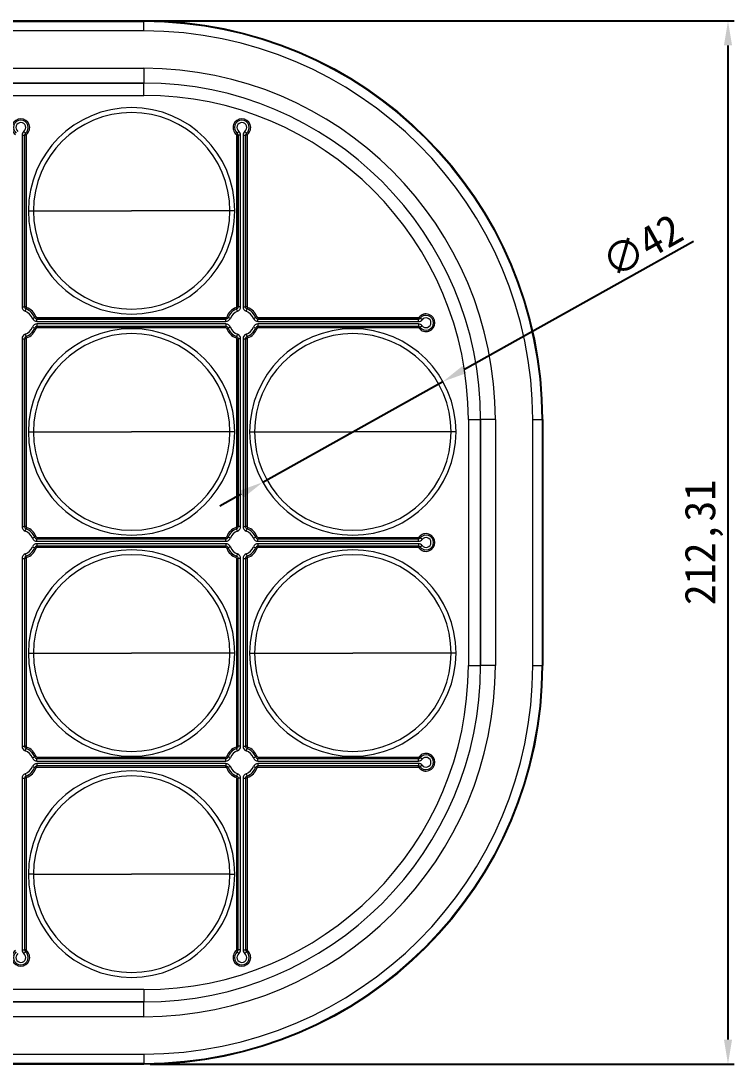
# Model space of a CAD drawing. Header units: millimetres. Extents: x 409 to 2276, y 1039 to 1674.
# Drawn here: x 735.6 to 880.7, y 1320.6 to 1532.9 of the extents above; entities that cross this region are included whole.
import ezdxf

# ---------------------------------------------------------------- set-up
doc = ezdxf.new("R2010")
doc.units = ezdxf.units.MM
doc.layers.add('dim', color=82, linetype='Continuous', lineweight=9)
doc.layers.add('粗实线层', color=7, linetype='Continuous', lineweight=35)
doc.dimstyles.new('ISO-25', dxfattribs={"dimscale": 2.5, "dimtxt": 2.5, "dimasz": 2.5, "dimexe": 1.25, "dimexo": 0.625, "dimtad": 1, "dimtxsty": 'Standard', "dimcen": 2.5, "dimadec": 0, "dimazin": 0, "dimtfac": 1, "dimtmove": 0, "dimatfit": 3, "dimfxl": 0, "dimarcsym": 0})

# ---------------------------------------------------------------- blocks, each defined once
blk = doc.blocks.new('*D8')
at = {"layer": 'Defpoints', "color": 0, "lineweight": 18, "transparency": 16777216}
for p in [(690.59, 1532.92), (760.59, 1320.61), (879.42, 1320.61)]:
    blk.add_point(p, dxfattribs=at)
at = {"layer": 'dim', "color": 0, "lineweight": -2, "transparency": 16777216}
for p, q in [((691.84, 1532.92), (880.67, 1532.92)), ((879.42, 1527.92), (879.42, 1325.61)), ((761.84, 1320.61), (880.67, 1320.61))]:
    blk.add_line(p, q, dxfattribs=at)
at = {"layer": 'dim', "color": 0, "lineweight": 18, "transparency": 16777216}
for points in [[(878.59, 1527.92), (880.25, 1527.92), (879.42, 1532.92)], [(878.59, 1325.61), (880.25, 1325.61), (879.42, 1320.61)]]:
    blk.add_solid(points, dxfattribs=at)
at = {"layer": 'dim', "color": 0, "lineweight": 18, "transparency": 16777216, "insert": (874.52, 1426.77), "char_height": 6.25, "attachment_point": 5, "rotation": 90}
blk.add_mtext('212,31', dxfattribs=at)
blk = doc.blocks.new('*D11')
at = {"layer": 'Defpoints', "color": 0, "lineweight": 18, "transparency": 16777216}
for p in [(821.42, 1459.51), (784.76, 1439.02)]:
    blk.add_point(p, dxfattribs=at)
at = {"layer": 'dim', "color": 0, "lineweight": -2, "transparency": 16777216}
for p, q in [((872.42, 1488.02), (825.79, 1461.95)), ((784.76, 1439.02), (821.42, 1459.51)), ((780.4, 1436.58), (776.03, 1434.14))]:
    blk.add_line(p, q, dxfattribs=at)
at = {"layer": 'dim', "color": 0, "lineweight": 18, "transparency": 16777216}
for points in [[(825.38, 1462.68), (826.19, 1461.23), (821.42, 1459.51)], [(779.99, 1437.31), (780.8, 1435.85), (784.76, 1439.02)]]:
    blk.add_solid(points, dxfattribs=at)
at = {"layer": 'dim', "color": 0, "lineweight": 18, "transparency": 16777216, "insert": (861.92, 1487.17), "char_height": 6.25, "attachment_point": 5, "rotation": 29.2066}
blk.add_mtext('∅42', dxfattribs=at)

msp = doc.modelspace()

# ---------------------------------------------------------------- linework, layer by layer
at = {"layer": '粗实线层', "lineweight": 20}
for p, q in [((760.592, 1532.924), (620.592, 1532.924)), ((620.592, 1532.923), (760.592, 1532.923)), ((760.592, 1532.923), (760.592, 1532.924)), ((760.592, 1532.923), (760.592, 1532.866)), ((760.592, 1532.866), (620.592, 1532.866)), ((620.592, 1532.767), (760.592, 1532.767)), ((760.592, 1530.869), (620.592, 1530.869)), ((760.592, 1530.869), (760.592, 1532.866)), ((620.592, 1523.267), (760.592, 1523.267)), ((760.592, 1523.267), (760.592, 1520.267)), ((620.592, 1520.267), (760.592, 1520.267)), ((760.592, 1520.267), (620.592, 1520.267)), ((760.592, 1517.767), (760.592, 1520.267)), ((620.592, 1517.767), (760.592, 1517.767)), ((735.804, 1509.65), (736.304, 1509.65)), ((735.804, 1509.65), (735.804, 1474.76)), ((736.179, 1510.43), (736.492, 1510.04)), ((736.604, 1509.65), (736.304, 1509.65)), ((736.304, 1509.65), (736.304, 1474.76)), ((736.304, 1474.76), (736.304, 1509.65)), ((736.304, 1474.76), (736.304, 1509.65)), ((736.679, 1509.806), (736.492, 1510.04)), ((736.604, 1509.65), (736.604, 1474.76)), ((779.391, 1509.806), (779.578, 1510.04)), ((779.466, 1474.76), (779.466, 1509.65)), ((779.466, 1509.65), (779.766, 1509.65)), ((779.891, 1510.43), (779.578, 1510.04)), ((779.766, 1509.65), (779.766, 1474.76)), ((779.766, 1509.65), (779.766, 1474.76)), ((779.766, 1474.76), (779.766, 1509.65)), ((780.266, 1509.65), (779.766, 1509.65)), ((780.266, 1474.76), (780.266, 1509.65)), ((780.766, 1509.65), (781.266, 1509.65)), ((780.766, 1509.65), (780.766, 1474.76)), ((781.141, 1510.43), (781.453, 1510.04)), ((781.266, 1474.76), (781.266, 1509.65)), ((781.266, 1474.76), (781.266, 1509.65)), ((781.266, 1509.65), (781.266, 1474.76)), ((781.566, 1509.65), (781.266, 1509.65)), ((781.641, 1509.806), (781.453, 1510.04)), ((781.566, 1509.65), (781.566, 1474.76)), ((817.978, 1509.153), (817.938, 1509.113)), ((737.092, 1494.267), (738.092, 1494.267)), ((738.092, 1494.267), (758.092, 1494.267)), ((778.092, 1494.267), (758.092, 1494.267)), ((779.092, 1494.267), (778.092, 1494.267)), ((735.804, 1474.76), (736.304, 1474.76)), ((736.604, 1474.76), (736.304, 1474.76)), ((736.447, 1473.825), (736.626, 1474.293)), ((736.733, 1474.573), (736.626, 1474.293)), ((779.337, 1474.573), (779.445, 1474.293)), ((779.623, 1473.825), (779.445, 1474.293)), ((779.466, 1474.76), (779.766, 1474.76)), ((780.266, 1474.76), (779.766, 1474.76)), ((780.766, 1474.76), (781.266, 1474.76)), ((781.566, 1474.76), (781.266, 1474.76)), ((781.409, 1473.825), (781.587, 1474.293)), ((781.695, 1474.573), (781.587, 1474.293)), ((737.889, 1472.383), (738.356, 1472.562)), ((738.636, 1472.669), (738.356, 1472.562)), ((738.823, 1472.54), (738.823, 1472.24)), ((738.823, 1472.54), (777.247, 1472.54)), ((777.247, 1472.24), (738.823, 1472.24)), ((738.823, 1472.24), (777.247, 1472.24)), ((738.823, 1471.74), (738.823, 1472.24)), ((777.247, 1472.24), (738.823, 1472.24)), ((738.823, 1471.74), (777.247, 1471.74)), ((777.247, 1472.54), (777.247, 1472.24)), ((777.247, 1471.74), (777.247, 1472.24)), ((777.434, 1472.669), (777.714, 1472.562)), ((778.181, 1472.383), (777.714, 1472.562)), ((782.851, 1472.383), (783.318, 1472.562)), ((783.598, 1472.669), (783.318, 1472.562)), ((783.785, 1472.54), (783.785, 1472.24)), ((783.785, 1472.54), (816.419, 1472.54)), ((816.419, 1472.24), (783.785, 1472.24)), ((783.785, 1472.24), (816.419, 1472.24)), ((816.419, 1472.24), (783.785, 1472.24)), ((783.785, 1471.74), (783.785, 1472.24)), ((783.785, 1471.74), (816.419, 1471.74)), ((816.419, 1472.54), (816.419, 1472.24)), ((816.419, 1471.74), (816.419, 1472.24)), ((816.576, 1472.615), (816.81, 1472.428)), ((817.2, 1472.115), (816.81, 1472.428)), ((737.889, 1470.598), (738.356, 1470.419)), ((738.636, 1470.312), (738.356, 1470.419)), ((738.823, 1471.24), (738.823, 1470.74)), ((777.247, 1471.24), (738.823, 1471.24)), ((738.823, 1470.44), (738.823, 1470.74)), ((777.247, 1470.74), (738.823, 1470.74)), ((738.823, 1470.74), (777.247, 1470.74)), ((738.823, 1470.74), (777.247, 1470.74)), ((777.247, 1470.44), (738.823, 1470.44)), ((777.247, 1471.24), (777.247, 1470.74)), ((777.247, 1470.44), (777.247, 1470.74)), ((777.434, 1470.312), (777.714, 1470.419)), ((778.181, 1470.598), (777.714, 1470.419)), ((782.851, 1470.598), (783.318, 1470.419)), ((783.598, 1470.312), (783.318, 1470.419)), ((783.785, 1471.24), (783.785, 1470.74)), ((816.419, 1471.24), (783.785, 1471.24)), ((783.785, 1470.44), (783.785, 1470.74)), ((816.419, 1470.74), (783.785, 1470.74)), ((783.785, 1470.74), (816.419, 1470.74)), ((783.785, 1470.74), (816.419, 1470.74)), ((816.419, 1470.44), (783.785, 1470.44)), ((816.419, 1471.24), (816.419, 1470.74)), ((816.419, 1470.44), (816.419, 1470.74)), ((816.576, 1470.365), (816.81, 1470.553)), ((817.2, 1470.865), (816.81, 1470.553)), ((735.804, 1468.221), (736.304, 1468.221)), ((735.804, 1468.221), (735.804, 1430.036)), ((736.604, 1468.221), (736.304, 1468.221)), ((736.304, 1468.221), (736.304, 1430.036)), ((736.304, 1430.036), (736.304, 1468.221)), ((736.304, 1430.036), (736.304, 1468.221)), ((736.447, 1469.155), (736.626, 1468.688)), ((736.604, 1468.221), (736.604, 1430.036)), ((736.733, 1468.408), (736.626, 1468.688)), ((779.337, 1468.408), (779.445, 1468.688)), ((779.623, 1469.155), (779.445, 1468.688)), ((779.466, 1430.036), (779.466, 1468.221)), ((779.466, 1468.221), (779.766, 1468.221)), ((779.766, 1468.221), (779.766, 1430.036)), ((779.766, 1468.221), (779.766, 1430.036)), ((779.766, 1430.036), (779.766, 1468.221)), ((780.266, 1468.221), (779.766, 1468.221)), ((780.266, 1430.036), (780.266, 1468.221)), ((780.766, 1468.221), (781.266, 1468.221)), ((780.766, 1468.221), (780.766, 1430.036)), ((781.266, 1430.036), (781.266, 1468.221)), ((781.266, 1430.036), (781.266, 1468.221)), ((781.566, 1468.221), (781.266, 1468.221)), ((781.266, 1468.221), (781.266, 1430.036)), ((781.409, 1469.155), (781.587, 1468.688)), ((781.566, 1468.221), (781.566, 1430.036)), ((781.695, 1468.408), (781.587, 1468.688)), ((826.592, 1451.767), (829.092, 1451.767)), ((826.592, 1451.767), (826.592, 1401.767)), ((829.092, 1451.767), (829.092, 1401.767)), ((832.092, 1451.767), (829.092, 1451.767)), ((829.092, 1401.767), (829.092, 1451.767)), ((832.092, 1451.767), (832.092, 1401.767)), ((839.694, 1451.767), (841.692, 1451.767)), ((839.694, 1401.767), (839.694, 1451.767)), ((841.592, 1451.767), (841.592, 1401.767)), ((841.692, 1401.767), (841.692, 1451.767)), ((841.692, 1451.767), (841.748, 1451.767)), ((841.748, 1451.767), (841.749, 1451.767)), ((841.748, 1451.767), (841.748, 1401.767)), ((841.749, 1401.767), (841.749, 1451.767)), ((737.092, 1449.267), (738.092, 1449.267)), ((738.092, 1449.267), (758.092, 1449.267)), ((778.092, 1449.267), (758.092, 1449.267)), ((779.092, 1449.267), (778.092, 1449.267)), ((782.092, 1449.267), (783.092, 1449.267)), ((783.092, 1449.267), (803.092, 1449.267)), ((823.092, 1449.267), (803.092, 1449.267)), ((824.092, 1449.267), (823.092, 1449.267)), ((735.804, 1430.036), (736.304, 1430.036)), ((736.604, 1430.036), (736.304, 1430.036)), ((736.447, 1429.102), (736.626, 1429.569)), ((736.733, 1429.849), (736.626, 1429.569)), ((779.337, 1429.849), (779.445, 1429.569)), ((779.623, 1429.102), (779.445, 1429.569)), ((779.466, 1430.036), (779.766, 1430.036)), ((780.266, 1430.036), (779.766, 1430.036)), ((780.766, 1430.036), (781.266, 1430.036)), ((781.566, 1430.036), (781.266, 1430.036)), ((781.409, 1429.102), (781.587, 1429.569)), ((781.695, 1429.849), (781.587, 1429.569)), ((737.889, 1427.66), (738.356, 1427.839)), ((738.636, 1427.946), (738.356, 1427.839)), ((738.823, 1427.817), (777.247, 1427.817)), ((738.823, 1427.817), (738.823, 1427.517)), ((738.823, 1427.517), (777.247, 1427.517)), ((738.823, 1427.017), (738.823, 1427.517)), ((738.823, 1427.517), (777.247, 1427.517)), ((738.823, 1427.517), (777.247, 1427.517)), ((738.823, 1427.017), (777.247, 1427.017)), ((777.247, 1427.817), (777.247, 1427.517)), ((777.247, 1427.017), (777.247, 1427.517)), ((777.434, 1427.946), (777.714, 1427.839)), ((778.181, 1427.66), (777.714, 1427.839)), ((782.851, 1427.66), (783.318, 1427.839)), ((783.598, 1427.946), (783.318, 1427.839)), ((783.785, 1427.817), (816.419, 1427.817)), ((783.785, 1427.817), (783.785, 1427.517)), ((783.785, 1427.517), (816.419, 1427.517)), ((783.785, 1427.517), (816.419, 1427.517)), ((783.785, 1427.517), (816.419, 1427.517)), ((783.785, 1427.017), (783.785, 1427.517)), ((783.785, 1427.017), (816.419, 1427.017)), ((816.419, 1427.817), (816.419, 1427.517)), ((816.419, 1427.017), (816.419, 1427.517)), ((816.576, 1427.892), (816.81, 1427.705)), ((817.2, 1427.392), (816.81, 1427.705)), ((737.889, 1425.874), (738.356, 1425.696)), ((738.636, 1425.589), (738.356, 1425.696)), ((777.247, 1426.517), (738.823, 1426.517)), ((738.823, 1426.517), (738.823, 1426.017)), ((777.247, 1426.017), (738.823, 1426.017)), ((738.823, 1425.717), (738.823, 1426.017)), ((777.247, 1426.017), (738.823, 1426.017)), ((777.247, 1426.017), (738.823, 1426.017)), ((777.247, 1425.717), (738.823, 1425.717)), ((777.247, 1426.517), (777.247, 1426.017)), ((777.247, 1425.717), (777.247, 1426.017)), ((777.434, 1425.589), (777.714, 1425.696)), ((778.181, 1425.874), (777.714, 1425.696)), ((782.851, 1425.874), (783.318, 1425.696)), ((783.598, 1425.589), (783.318, 1425.696)), ((783.785, 1426.517), (783.785, 1426.017)), ((816.419, 1426.517), (783.785, 1426.517)), ((816.419, 1426.017), (783.785, 1426.017)), ((816.419, 1426.017), (783.785, 1426.017)), ((783.785, 1425.717), (783.785, 1426.017)), ((816.419, 1426.017), (783.785, 1426.017)), ((816.419, 1425.717), (783.785, 1425.717)), ((816.419, 1426.517), (816.419, 1426.017)), ((816.419, 1425.717), (816.419, 1426.017)), ((816.576, 1425.642), (816.81, 1425.83)), ((817.2, 1426.142), (816.81, 1425.83)), ((735.804, 1423.498), (736.304, 1423.498)), ((735.804, 1423.498), (735.804, 1385.313)), ((736.604, 1423.498), (736.304, 1423.498)), ((736.304, 1423.498), (736.304, 1385.313)), ((736.304, 1423.498), (736.304, 1385.313)), ((736.304, 1423.498), (736.304, 1385.313)), ((736.447, 1424.432), (736.626, 1423.965)), ((736.604, 1423.498), (736.604, 1385.313)), ((736.733, 1423.685), (736.626, 1423.965)), ((779.337, 1423.685), (779.445, 1423.965)), ((779.623, 1424.432), (779.445, 1423.965)), ((779.466, 1423.498), (779.766, 1423.498)), ((779.466, 1385.313), (779.466, 1423.498)), ((779.766, 1385.313), (779.766, 1423.498)), ((779.766, 1385.313), (779.766, 1423.498)), ((779.766, 1385.313), (779.766, 1423.498)), ((780.266, 1423.498), (779.766, 1423.498)), ((780.266, 1385.313), (780.266, 1423.498)), ((780.766, 1423.498), (781.266, 1423.498)), ((780.766, 1423.498), (780.766, 1385.313)), ((781.266, 1423.498), (781.266, 1385.313)), ((781.266, 1423.498), (781.266, 1385.313)), ((781.566, 1423.498), (781.266, 1423.498)), ((781.266, 1423.498), (781.266, 1385.313)), ((781.409, 1424.432), (781.587, 1423.965)), ((781.566, 1423.498), (781.566, 1385.313)), ((781.695, 1423.685), (781.587, 1423.965)), ((737.092, 1404.267), (738.092, 1404.267)), ((738.092, 1404.267), (758.092, 1404.267)), ((778.092, 1404.267), (758.092, 1404.267)), ((779.092, 1404.267), (778.092, 1404.267)), ((782.092, 1404.267), (783.092, 1404.267)), ((783.092, 1404.267), (803.092, 1404.267)), ((823.092, 1404.267), (803.092, 1404.267)), ((824.092, 1404.267), (823.092, 1404.267)), ((826.592, 1401.767), (829.092, 1401.767)), ((832.092, 1401.767), (829.092, 1401.767)), ((839.694, 1401.767), (841.692, 1401.767)), ((841.692, 1401.767), (841.748, 1401.767)), ((841.748, 1401.767), (841.749, 1401.767)), ((735.804, 1385.313), (736.304, 1385.313)), ((736.604, 1385.313), (736.304, 1385.313)), ((736.447, 1384.379), (736.626, 1384.846)), ((736.733, 1385.126), (736.626, 1384.846)), ((779.337, 1385.126), (779.445, 1384.846)), ((779.623, 1384.379), (779.445, 1384.846)), ((779.466, 1385.313), (779.766, 1385.313)), ((780.266, 1385.313), (779.766, 1385.313)), ((780.766, 1385.313), (781.266, 1385.313)), ((781.566, 1385.313), (781.266, 1385.313)), ((781.409, 1384.379), (781.587, 1384.846)), ((781.695, 1385.126), (781.587, 1384.846)), ((737.889, 1382.937), (738.356, 1383.115)), ((738.636, 1383.222), (738.356, 1383.115)), ((738.823, 1383.094), (738.823, 1382.794)), ((738.823, 1383.094), (777.247, 1383.094)), ((738.823, 1382.794), (777.247, 1382.794)), ((738.823, 1382.294), (738.823, 1382.794)), ((738.823, 1382.794), (777.247, 1382.794)), ((738.823, 1382.794), (777.247, 1382.794)), ((738.823, 1382.294), (777.247, 1382.294)), ((777.247, 1383.094), (777.247, 1382.794)), ((777.247, 1382.294), (777.247, 1382.794)), ((777.434, 1383.222), (777.714, 1383.115)), ((778.181, 1382.937), (777.714, 1383.115)), ((782.851, 1382.937), (783.318, 1383.115)), ((783.598, 1383.222), (783.318, 1383.115)), ((783.785, 1383.094), (816.419, 1383.094)), ((783.785, 1383.094), (783.785, 1382.794)), ((783.785, 1382.794), (816.419, 1382.794)), ((783.785, 1382.794), (816.419, 1382.794)), ((783.785, 1382.794), (816.419, 1382.794)), ((783.785, 1382.294), (783.785, 1382.794)), ((783.785, 1382.294), (816.419, 1382.294)), ((816.419, 1383.094), (816.419, 1382.794)), ((816.419, 1382.294), (816.419, 1382.794)), ((816.576, 1383.169), (816.81, 1382.981)), ((817.2, 1382.669), (816.81, 1382.981)), ((737.889, 1381.151), (738.356, 1380.972)), ((738.636, 1380.865), (738.356, 1380.972)), ((777.247, 1381.794), (738.823, 1381.794)), ((738.823, 1381.794), (738.823, 1381.294)), ((777.247, 1381.294), (738.823, 1381.294)), ((738.823, 1380.994), (738.823, 1381.294)), ((777.247, 1381.294), (738.823, 1381.294)), ((777.247, 1381.294), (738.823, 1381.294)), ((777.247, 1380.994), (738.823, 1380.994)), ((777.247, 1381.794), (777.247, 1381.294)), ((777.247, 1380.994), (777.247, 1381.294)), ((777.434, 1380.865), (777.714, 1380.972)), ((778.181, 1381.151), (777.714, 1380.972)), ((782.851, 1381.151), (783.318, 1380.972)), ((783.598, 1380.865), (783.318, 1380.972)), ((783.785, 1381.794), (783.785, 1381.294)), ((816.419, 1381.794), (783.785, 1381.794)), ((816.419, 1381.294), (783.785, 1381.294)), ((816.419, 1381.294), (783.785, 1381.294)), ((783.785, 1380.994), (783.785, 1381.294)), ((816.419, 1381.294), (783.785, 1381.294)), ((816.419, 1380.994), (783.785, 1380.994)), ((816.419, 1381.794), (816.419, 1381.294)), ((816.419, 1380.994), (816.419, 1381.294)), ((816.576, 1380.919), (816.81, 1381.106)), ((817.2, 1381.419), (816.81, 1381.106)), ((735.804, 1378.775), (736.304, 1378.775)), ((735.804, 1378.775), (735.804, 1343.885)), ((736.304, 1378.775), (736.304, 1343.885)), ((736.604, 1378.775), (736.304, 1378.775)), ((736.304, 1378.775), (736.304, 1343.885)), ((736.304, 1378.775), (736.304, 1343.885)), ((736.447, 1379.709), (736.626, 1379.242)), ((736.604, 1378.775), (736.604, 1343.885)), ((736.733, 1378.961), (736.626, 1379.242)), ((779.337, 1378.961), (779.445, 1379.242)), ((779.623, 1379.709), (779.445, 1379.242)), ((779.466, 1378.775), (779.766, 1378.775)), ((779.466, 1343.885), (779.466, 1378.775)), ((779.766, 1343.885), (779.766, 1378.775)), ((779.766, 1343.885), (779.766, 1378.775)), ((779.766, 1343.885), (779.766, 1378.775)), ((780.266, 1378.775), (779.766, 1378.775)), ((780.266, 1343.885), (780.266, 1378.775)), ((780.766, 1378.775), (781.266, 1378.775)), ((780.766, 1378.775), (780.766, 1343.885)), ((781.266, 1378.775), (781.266, 1343.885)), ((781.266, 1378.775), (781.266, 1343.885)), ((781.266, 1378.775), (781.266, 1343.885)), ((781.566, 1378.775), (781.266, 1378.775)), ((781.409, 1379.709), (781.587, 1379.242)), ((781.566, 1378.775), (781.566, 1343.885)), ((781.695, 1378.961), (781.587, 1379.242)), ((738.092, 1359.267), (737.092, 1359.267)), ((738.092, 1359.267), (758.092, 1359.267)), ((778.092, 1359.267), (758.092, 1359.267)), ((778.092, 1359.267), (779.092, 1359.267)), ((817.938, 1344.421), (817.978, 1344.381)), ((735.804, 1343.885), (736.304, 1343.885)), ((736.179, 1343.104), (736.492, 1343.494)), ((736.604, 1343.885), (736.304, 1343.885)), ((736.679, 1343.728), (736.492, 1343.494)), ((779.391, 1343.728), (779.578, 1343.494)), ((779.466, 1343.885), (779.766, 1343.885)), ((779.891, 1343.104), (779.578, 1343.494)), ((780.266, 1343.885), (779.766, 1343.885)), ((780.766, 1343.885), (781.266, 1343.885)), ((781.141, 1343.104), (781.453, 1343.494)), ((781.566, 1343.885), (781.266, 1343.885)), ((781.641, 1343.728), (781.453, 1343.494)), ((760.592, 1335.767), (620.592, 1335.767)), ((760.592, 1335.767), (760.592, 1333.267)), ((760.592, 1333.267), (620.592, 1333.267)), ((620.592, 1333.267), (760.592, 1333.267)), ((760.592, 1330.267), (760.592, 1333.267)), ((760.592, 1330.267), (620.592, 1330.267)), ((620.592, 1322.665), (760.592, 1322.665)), ((760.592, 1320.767), (620.592, 1320.767)), ((620.592, 1320.668), (760.592, 1320.668)), ((620.592, 1320.611), (760.592, 1320.611)), ((760.592, 1320.611), (620.592, 1320.611)), ((760.592, 1322.665), (760.592, 1320.668)), ((760.592, 1320.668), (760.592, 1320.611)), ((760.592, 1320.611), (760.592, 1320.611))]:
    msp.add_line(p, q, dxfattribs=at)
for centre, radius, start, end in [((760.592, 1451.767), 81.157, 0, 90), ((760.592, 1451.767), 81.156, 0, 90), ((760.592, 1451.767), 81.099, 360, 90), ((760.592, 1451.767), 81, 0, 90), ((760.592, 1451.767), 79.102, 0, 90), ((760.592, 1451.767), 71.5, 0, 90), ((760.592, 1451.767), 68.5, 0, 90), ((760.592, 1451.767), 68.5, 0, 90), ((760.592, 1451.767), 66, 0, 90), ((758.092, 1494.267), 21, 0, 180), ((758.092, 1494.267), 20, 0, 180), ((758.092, 1494.267), 20, 0, 180), ((735.554, 1511.211), 1.8, 308.68219, 231.31781), ((735.554, 1511.211), 1.5, 308.68219, 231.31781), ((735.554, 1511.211), 1.5, 308.68219, 231.31781), ((735.554, 1511.211), 1.5, 308.68219, 231.31781), ((735.554, 1511.211), 1, 308.68219, 231.31781), ((780.516, 1511.211), 1.8, 308.68219, 231.31781), ((780.516, 1511.211), 1.5, 308.68219, 231.31781), ((780.516, 1511.211), 1.5, 308.68219, 231.31781), ((780.516, 1511.211), 1.5, 308.68219, 231.31781), ((780.516, 1511.211), 1, 308.68219, 231.31781), ((736.804, 1509.65), 1, 128.68219, 180), ((736.804, 1509.65), 0.5, 128.68219, 180), ((736.804, 1509.65), 0.5, 128.68219, 180), ((736.804, 1509.65), 0.5, 128.68219, 180), ((736.804, 1509.65), 0.2, 128.68219, 180), ((779.266, 1509.65), 0.2, 0, 51.31781), ((779.266, 1509.65), 0.5, 0, 51.31781), ((779.266, 1509.65), 0.5, 0, 51.31781), ((779.266, 1509.65), 0.5, 360, 51.31781), ((779.266, 1509.65), 1, 0, 51.31781), ((781.766, 1509.65), 1, 128.68219, 180), ((781.766, 1509.65), 0.5, 128.68219, 180), ((781.766, 1509.65), 0.5, 128.68219, 180), ((781.766, 1509.65), 0.5, 128.68219, 180), ((781.766, 1509.65), 0.2, 128.68219, 180), ((758.092, 1494.267), 21, 180, 0), ((758.092, 1494.267), 20, 180, 0), ((758.092, 1494.267), 20, 180, 0), ((736.804, 1474.76), 1, 180, 249.07517), ((736.804, 1474.76), 0.5, 180, 249.07517), ((736.804, 1474.76), 0.5, 180, 249.07517), ((736.804, 1474.76), 0.5, 180, 249.07517), ((735.554, 1471.49), 2.5, 20.92483, 69.07517), ((736.804, 1474.76), 0.2, 180, 249.07517), ((735.554, 1471.49), 3, 20.92483, 69.07517), ((735.554, 1471.49), 3, 20.92483, 69.07517), ((735.554, 1471.49), 3, 20.92483, 69.07517), ((735.554, 1471.49), 3.3, 20.92483, 69.07517), ((780.516, 1471.49), 3.3, 110.92483, 159.07517), ((780.516, 1471.49), 3, 110.92483, 159.07517), ((780.516, 1471.49), 3, 110.92483, 159.07517), ((780.516, 1471.49), 3, 110.92483, 159.07517), ((780.516, 1471.49), 2.5, 110.92483, 159.07517), ((779.266, 1474.76), 0.2, 290.92483, 0), ((779.266, 1474.76), 0.5, 290.92483, 0), ((779.266, 1474.76), 0.5, 290.92483, 0), ((779.266, 1474.76), 0.5, 290.92483, 360), ((779.266, 1474.76), 1, 290.92483, 360), ((781.766, 1474.76), 1, 180, 249.07517), ((781.766, 1474.76), 0.5, 180, 249.07517), ((781.766, 1474.76), 0.5, 180, 249.07517), ((781.766, 1474.76), 0.5, 180, 249.07517), ((780.516, 1471.49), 2.5, 20.92483, 69.07517), ((781.766, 1474.76), 0.2, 180, 249.07517), ((780.516, 1471.49), 3, 20.92483, 69.07517), ((780.516, 1471.49), 3, 20.92483, 69.07517), ((780.516, 1471.49), 3, 20.92483, 69.07517), ((780.516, 1471.49), 3.3, 20.92483, 69.07517), ((738.823, 1472.74), 1, 200.92483, 270), ((738.823, 1472.74), 0.5, 200.92483, 270), ((738.823, 1472.74), 0.5, 200.92483, 270), ((738.823, 1472.74), 0.5, 200.92483, 270), ((738.823, 1472.74), 0.2, 200.92483, 270), ((777.247, 1472.74), 0.2, 270, 339.07517), ((777.247, 1472.74), 0.5, 270, 339.07517), ((777.247, 1472.74), 0.5, 270, 339.07517), ((777.247, 1472.74), 0.5, 270, 339.07517), ((777.247, 1472.74), 1, 270, 339.07517), ((783.785, 1472.74), 1, 200.92483, 270), ((783.785, 1472.74), 0.5, 200.92483, 270), ((783.785, 1472.74), 0.5, 200.92483, 270), ((783.785, 1472.74), 0.5, 200.92483, 270), ((783.785, 1472.74), 0.2, 200.92483, 270), ((816.419, 1472.74), 0.2, 270, 321.31781), ((816.419, 1472.74), 0.5, 270, 321.31781), ((816.419, 1472.74), 0.5, 270, 321.31781), ((816.419, 1472.74), 0.5, 270, 321.31781), ((816.419, 1472.74), 1, 270, 321.31781), ((817.981, 1471.49), 1.8, 218.68219, 141.31781), ((817.981, 1471.49), 1.5, 218.68219, 141.31781), ((817.981, 1471.49), 1.5, 218.68219, 141.31781), ((817.981, 1471.49), 1.5, 218.68219, 141.31781), ((817.981, 1471.49), 1, 218.68219, 141.31781), ((735.554, 1471.49), 2.5, 290.92483, 339.07517), ((735.554, 1471.49), 3, 290.92483, 339.07517), ((735.554, 1471.49), 3, 290.92483, 339.07517), ((735.554, 1471.49), 3, 290.92483, 339.07517), ((735.554, 1471.49), 3.3, 290.92483, 339.07517), ((758.092, 1449.267), 21, 0, 180), ((738.823, 1470.24), 1, 90, 159.07517), ((758.092, 1449.267), 20, 0, 180), ((758.092, 1449.267), 20, 0, 180), ((738.823, 1470.24), 0.5, 90, 159.07517), ((738.823, 1470.24), 0.5, 90, 159.07517), ((738.823, 1470.24), 0.5, 90, 159.07517), ((738.823, 1470.24), 0.2, 90, 159.07517), ((777.247, 1470.24), 1, 20.92483, 90), ((777.247, 1470.24), 0.5, 20.92483, 90), ((777.247, 1470.24), 0.5, 20.92483, 90), ((777.247, 1470.24), 0.5, 20.92483, 90), ((777.247, 1470.24), 0.2, 20.92483, 90), ((780.516, 1471.49), 3.3, 200.92483, 249.07517), ((780.516, 1471.49), 3, 200.92483, 249.07517), ((780.516, 1471.49), 3, 200.92483, 249.07517), ((780.516, 1471.49), 3, 200.92483, 249.07517), ((780.516, 1471.49), 2.5, 200.92483, 249.07517), ((780.516, 1471.49), 2.5, 290.92483, 339.07517), ((780.516, 1471.49), 3, 290.92483, 339.07517), ((780.516, 1471.49), 3, 290.92483, 339.07517), ((780.516, 1471.49), 3, 290.92483, 339.07517), ((780.516, 1471.49), 3.3, 290.92483, 339.07517), ((803.092, 1449.267), 21, 0, 180), ((783.785, 1470.24), 1, 90, 159.07517), ((803.092, 1449.267), 20, 0, 180), ((803.092, 1449.267), 20, 0, 180), ((783.785, 1470.24), 0.5, 90, 159.07517), ((783.785, 1470.24), 0.5, 90, 159.07517), ((783.785, 1470.24), 0.5, 90, 159.07517), ((783.785, 1470.24), 0.2, 90, 159.07517), ((816.419, 1470.24), 1, 38.68219, 90), ((816.419, 1470.24), 0.5, 38.68219, 90), ((816.419, 1470.24), 0.5, 38.68219, 90), ((816.419, 1470.24), 0.5, 38.68219, 90), ((816.419, 1470.24), 0.2, 38.68219, 90), ((736.804, 1468.221), 1, 110.92483, 180), ((736.804, 1468.221), 0.5, 110.92483, 180), ((736.804, 1468.221), 0.5, 110.92483, 180), ((736.804, 1468.221), 0.5, 110.92483, 180), ((736.804, 1468.221), 0.2, 110.92483, 180), ((779.266, 1468.221), 0.2, 0, 69.07517), ((779.266, 1468.221), 0.5, 0, 69.07517), ((779.266, 1468.221), 0.5, 0, 69.07517), ((779.266, 1468.221), 0.5, 360, 69.07517), ((779.266, 1468.221), 1, 0, 69.07517), ((781.766, 1468.221), 1, 110.92483, 180), ((781.766, 1468.221), 0.5, 110.92483, 180), ((781.766, 1468.221), 0.5, 110.92483, 180), ((781.766, 1468.221), 0.5, 110.92483, 180), ((781.766, 1468.221), 0.2, 110.92483, 180), ((758.092, 1449.267), 21, 180, 0), ((758.092, 1449.267), 20, 180, 0), ((758.092, 1449.267), 20, 180, 0), ((803.092, 1449.267), 21, 180, 0), ((803.092, 1449.267), 20, 180, 0), ((803.092, 1449.267), 20, 180, 0), ((736.804, 1430.036), 1, 180, 249.07517), ((736.804, 1430.036), 0.5, 180, 249.07517), ((736.804, 1430.036), 0.5, 180, 249.07517), ((736.804, 1430.036), 0.5, 180, 249.07517), ((735.554, 1426.767), 2.5, 20.92483, 69.07517), ((736.804, 1430.036), 0.2, 180, 249.07517), ((735.554, 1426.767), 3, 20.92483, 69.07517), ((735.554, 1426.767), 3, 20.92483, 69.07517), ((735.554, 1426.767), 3, 20.92483, 69.07517), ((735.554, 1426.767), 3.3, 20.92483, 69.07517), ((780.516, 1426.767), 3.3, 110.92483, 159.07517), ((780.516, 1426.767), 3, 110.92483, 159.07517), ((780.516, 1426.767), 3, 110.92483, 159.07517), ((780.516, 1426.767), 3, 110.92483, 159.07517), ((780.516, 1426.767), 2.5, 110.92483, 159.07517), ((779.266, 1430.036), 0.2, 290.92483, 360), ((779.266, 1430.036), 0.5, 290.92483, 0), ((779.266, 1430.036), 0.5, 290.92483, 0), ((779.266, 1430.036), 0.5, 290.92483, 360), ((779.266, 1430.036), 1, 290.92483, 360), ((781.766, 1430.036), 1, 180, 249.07517), ((781.766, 1430.036), 0.5, 180, 249.07517), ((781.766, 1430.036), 0.5, 180, 249.07517), ((781.766, 1430.036), 0.5, 180, 249.07517), ((780.516, 1426.767), 2.5, 20.92483, 69.07517), ((781.766, 1430.036), 0.2, 180, 249.07517), ((780.516, 1426.767), 3, 20.92483, 69.07517), ((780.516, 1426.767), 3, 20.92483, 69.07517), ((780.516, 1426.767), 3, 20.92483, 69.07517), ((780.516, 1426.767), 3.3, 20.92483, 69.07517), ((738.823, 1428.017), 1, 200.92483, 270), ((738.823, 1428.017), 0.5, 200.92483, 270), ((738.823, 1428.017), 0.5, 200.92483, 270), ((738.823, 1428.017), 0.5, 200.92483, 270), ((738.823, 1428.017), 0.2, 200.92483, 270), ((777.247, 1428.017), 0.2, 270, 339.07517), ((777.247, 1428.017), 0.5, 270, 339.07517), ((777.247, 1428.017), 0.5, 270, 339.07517), ((777.247, 1428.017), 0.5, 270, 339.07517), ((777.247, 1428.017), 1, 270, 339.07517), ((783.785, 1428.017), 1, 200.92483, 270), ((783.785, 1428.017), 0.5, 200.92483, 270), ((783.785, 1428.017), 0.5, 200.92483, 270), ((783.785, 1428.017), 0.5, 200.92483, 270), ((783.785, 1428.017), 0.2, 200.92483, 270), ((816.419, 1428.017), 0.2, 270, 321.31781), ((816.419, 1428.017), 0.5, 270, 321.31781), ((816.419, 1428.017), 0.5, 270, 321.31781), ((816.419, 1428.017), 0.5, 270, 321.31781), ((816.419, 1428.017), 1, 270, 321.31781), ((817.981, 1426.767), 1.8, 218.68219, 141.31781), ((817.981, 1426.767), 1.5, 218.68219, 141.31781), ((817.981, 1426.767), 1.5, 218.68219, 141.31781), ((817.981, 1426.767), 1.5, 218.68219, 141.31781), ((817.981, 1426.767), 1, 218.68219, 141.31781), ((735.554, 1426.767), 2.5, 290.92483, 339.07517), ((735.554, 1426.767), 3, 290.92483, 339.07517), ((735.554, 1426.767), 3, 290.92483, 339.07517), ((735.554, 1426.767), 3, 290.92483, 339.07517), ((735.554, 1426.767), 3.3, 290.92483, 339.07517), ((758.092, 1404.267), 21, 0, 180), ((738.823, 1425.517), 1, 90, 159.07517), ((738.823, 1425.517), 0.5, 90, 159.07517), ((738.823, 1425.517), 0.5, 90, 159.07517), ((738.823, 1425.517), 0.5, 90, 159.07517), ((738.823, 1425.517), 0.2, 90, 159.07517), ((777.247, 1425.517), 1, 20.92483, 90), ((777.247, 1425.517), 0.5, 20.92483, 90), ((777.247, 1425.517), 0.5, 20.92483, 90), ((777.247, 1425.517), 0.5, 20.92483, 90), ((777.247, 1425.517), 0.2, 20.92483, 90), ((780.516, 1426.767), 3.3, 200.92483, 249.07517), ((780.516, 1426.767), 3, 200.92483, 249.07517), ((780.516, 1426.767), 3, 200.92483, 249.07517), ((780.516, 1426.767), 3, 200.92483, 249.07517), ((780.516, 1426.767), 2.5, 200.92483, 249.07517), ((780.516, 1426.767), 2.5, 290.92483, 339.07517), ((780.516, 1426.767), 3, 290.92483, 339.07517), ((780.516, 1426.767), 3, 290.92483, 339.07517), ((780.516, 1426.767), 3, 290.92483, 339.07517), ((780.516, 1426.767), 3.3, 290.92483, 339.07517), ((803.092, 1404.267), 21, 0, 180), ((783.785, 1425.517), 1, 90, 159.07517), ((783.785, 1425.517), 0.5, 90, 159.07517), ((783.785, 1425.517), 0.5, 90, 159.07517), ((783.785, 1425.517), 0.5, 90, 159.07517), ((783.785, 1425.517), 0.2, 90, 159.07517), ((816.419, 1425.517), 1, 38.68219, 90), ((816.419, 1425.517), 0.5, 38.68219, 90), ((816.419, 1425.517), 0.5, 38.68219, 90), ((816.419, 1425.517), 0.5, 38.68219, 90), ((816.419, 1425.517), 0.2, 38.68219, 90), ((736.804, 1423.498), 1, 110.92483, 180), ((736.804, 1423.498), 0.5, 110.92483, 180), ((736.804, 1423.498), 0.5, 110.92483, 180), ((736.804, 1423.498), 0.5, 110.92483, 180), ((736.804, 1423.498), 0.2, 110.92483, 180), ((758.092, 1404.267), 20, 0, 180), ((758.092, 1404.267), 20, 0, 180), ((779.266, 1423.498), 0.2, 0, 69.07517), ((779.266, 1423.498), 0.5, 0, 69.07517), ((779.266, 1423.498), 0.5, 0, 69.07517), ((779.266, 1423.498), 0.5, 360, 69.07517), ((779.266, 1423.498), 1, 0, 69.07517), ((781.766, 1423.498), 1, 110.92483, 180), ((781.766, 1423.498), 0.5, 110.92483, 180), ((781.766, 1423.498), 0.5, 110.92483, 180), ((781.766, 1423.498), 0.5, 110.92483, 180), ((781.766, 1423.498), 0.2, 110.92483, 180), ((803.092, 1404.267), 20, 0, 180), ((803.092, 1404.267), 20, 0, 180), ((758.092, 1404.267), 21, 180, 0), ((758.092, 1404.267), 20, 180, 0), ((758.092, 1404.267), 20, 180, 0), ((803.092, 1404.267), 21, 180, 0), ((803.092, 1404.267), 20, 180, 0), ((803.092, 1404.267), 20, 180, 0), ((760.592, 1401.767), 81, 270, 0), ((760.592, 1401.767), 68.5, 270, 0), ((760.592, 1401.767), 66, 270, 0), ((760.592, 1401.767), 81.099, 270, 0), ((760.592, 1401.767), 79.102, 270, 0), ((760.592, 1401.767), 68.5, 270, 0), ((760.592, 1401.767), 71.5, 270, 0), ((760.592, 1401.767), 81.157, 270, 0), ((760.592, 1401.767), 81.156, 270, 0), ((736.804, 1385.313), 1, 180, 249.07517), ((736.804, 1385.313), 0.5, 180, 249.07517), ((736.804, 1385.313), 0.5, 180, 249.07517), ((736.804, 1385.313), 0.5, 180, 249.07517), ((735.554, 1382.044), 2.5, 20.92483, 69.07517), ((736.804, 1385.313), 0.2, 180, 249.07517), ((735.554, 1382.044), 3, 20.92483, 69.07517), ((735.554, 1382.044), 3, 20.92483, 69.07517), ((735.554, 1382.044), 3, 20.92483, 69.07517), ((735.554, 1382.044), 3.3, 20.92483, 69.07517), ((780.516, 1382.044), 3.3, 110.92483, 159.07517), ((780.516, 1382.044), 3, 110.92483, 159.07517), ((780.516, 1382.044), 3, 110.92483, 159.07517), ((780.516, 1382.044), 3, 110.92483, 159.07517), ((780.516, 1382.044), 2.5, 110.92483, 159.07517), ((779.266, 1385.313), 0.2, 290.92483, 360), ((779.266, 1385.313), 0.5, 290.92483, 0), ((779.266, 1385.313), 0.5, 290.92483, 0), ((779.266, 1385.313), 0.5, 290.92483, 360), ((779.266, 1385.313), 1, 290.92483, 360), ((781.766, 1385.313), 1, 180, 249.07517), ((781.766, 1385.313), 0.5, 180, 249.07517), ((781.766, 1385.313), 0.5, 180, 249.07517), ((781.766, 1385.313), 0.5, 180, 249.07517), ((780.516, 1382.044), 2.5, 20.92483, 69.07517), ((781.766, 1385.313), 0.2, 180, 249.07517), ((780.516, 1382.044), 3, 20.92483, 69.07517), ((780.516, 1382.044), 3, 20.92483, 69.07517), ((780.516, 1382.044), 3, 20.92483, 69.07517), ((780.516, 1382.044), 3.3, 20.92483, 69.07517), ((738.823, 1383.294), 1, 200.92483, 270), ((738.823, 1383.294), 0.5, 200.92483, 270), ((738.823, 1383.294), 0.5, 200.92483, 270), ((738.823, 1383.294), 0.5, 200.92483, 270), ((738.823, 1383.294), 0.2, 200.92483, 270), ((777.247, 1383.294), 0.2, 270, 339.07517), ((777.247, 1383.294), 0.5, 270, 339.07517), ((777.247, 1383.294), 0.5, 270, 339.07517), ((777.247, 1383.294), 0.5, 270, 339.07517), ((777.247, 1383.294), 1, 270, 339.07517), ((783.785, 1383.294), 1, 200.92483, 270), ((783.785, 1383.294), 0.5, 200.92483, 270), ((783.785, 1383.294), 0.5, 200.92483, 270), ((783.785, 1383.294), 0.5, 200.92483, 270), ((783.785, 1383.294), 0.2, 200.92483, 270), ((816.419, 1383.294), 0.2, 270, 321.31781), ((816.419, 1383.294), 0.5, 270, 321.31781), ((816.419, 1383.294), 0.5, 270, 321.31781), ((816.419, 1383.294), 0.5, 270, 321.31781), ((816.419, 1383.294), 1, 270, 321.31781), ((817.981, 1382.044), 1.8, 218.68219, 141.31781), ((817.981, 1382.044), 1.5, 218.68219, 141.31781), ((817.981, 1382.044), 1.5, 218.68219, 141.31781), ((817.981, 1382.044), 1.5, 218.68219, 141.31781), ((817.981, 1382.044), 1, 218.68219, 141.31781), ((735.554, 1382.044), 2.5, 290.92483, 339.07517), ((735.554, 1382.044), 3, 290.92483, 339.07517), ((735.554, 1382.044), 3, 290.92483, 339.07517), ((735.554, 1382.044), 3, 290.92483, 339.07517), ((735.554, 1382.044), 3.3, 290.92483, 339.07517), ((758.092, 1359.267), 21, 0, 180), ((738.823, 1380.794), 1, 90, 159.07517), ((738.823, 1380.794), 0.5, 90, 159.07517), ((738.823, 1380.794), 0.5, 90, 159.07517), ((738.823, 1380.794), 0.5, 90, 159.07517), ((738.823, 1380.794), 0.2, 90, 159.07517), ((777.247, 1380.794), 1, 20.92483, 90), ((777.247, 1380.794), 0.5, 20.92483, 90), ((777.247, 1380.794), 0.5, 20.92483, 90), ((777.247, 1380.794), 0.5, 20.92483, 90), ((777.247, 1380.794), 0.2, 20.92483, 90), ((780.516, 1382.044), 3.3, 200.92483, 249.07517), ((780.516, 1382.044), 3, 200.92483, 249.07517), ((780.516, 1382.044), 3, 200.92483, 249.07517), ((780.516, 1382.044), 3, 200.92483, 249.07517), ((780.516, 1382.044), 2.5, 200.92483, 249.07517), ((780.516, 1382.044), 2.5, 290.92483, 339.07517), ((780.516, 1382.044), 3, 290.92483, 339.07517), ((780.516, 1382.044), 3, 290.92483, 339.07517), ((780.516, 1382.044), 3, 290.92483, 339.07517), ((780.516, 1382.044), 3.3, 290.92483, 339.07517), ((783.785, 1380.794), 1, 90, 159.07517), ((783.785, 1380.794), 0.5, 90, 159.07517), ((783.785, 1380.794), 0.5, 90, 159.07517), ((783.785, 1380.794), 0.5, 90, 159.07517), ((783.785, 1380.794), 0.2, 90, 159.07517), ((816.419, 1380.794), 1, 38.68219, 90), ((816.419, 1380.794), 0.5, 38.68219, 90), ((816.419, 1380.794), 0.5, 38.68219, 90), ((816.419, 1380.794), 0.5, 38.68219, 90), ((816.419, 1380.794), 0.2, 38.68219, 90), ((736.804, 1378.775), 1, 110.92483, 180), ((736.804, 1378.775), 0.5, 110.92483, 180), ((736.804, 1378.775), 0.5, 110.92483, 180), ((736.804, 1378.775), 0.5, 110.92483, 180), ((736.804, 1378.775), 0.2, 110.92483, 180), ((758.092, 1359.267), 20, 0, 180), ((758.092, 1359.267), 20, 0, 180), ((779.266, 1378.775), 0.2, 0, 69.07517), ((779.266, 1378.775), 0.5, 0, 69.07517), ((779.266, 1378.775), 0.5, 0, 69.07517), ((779.266, 1378.775), 0.5, 360, 69.07517), ((779.266, 1378.775), 1, 0, 69.07517), ((781.766, 1378.775), 1, 110.92483, 180), ((781.766, 1378.775), 0.5, 110.92483, 180), ((781.766, 1378.775), 0.5, 110.92483, 180), ((781.766, 1378.775), 0.5, 110.92483, 180), ((781.766, 1378.775), 0.2, 110.92483, 180), ((758.092, 1359.267), 21, 180, 0), ((758.092, 1359.267), 20, 180, 0), ((758.092, 1359.267), 20, 180, 0), ((735.554, 1342.323), 1.8, 128.68219, 51.31781), ((735.554, 1342.323), 1.5, 128.68219, 51.31781), ((735.554, 1342.323), 1.5, 128.68219, 51.31781), ((735.554, 1342.323), 1.5, 128.68219, 51.31781), ((735.554, 1342.323), 1, 128.68219, 51.31781), ((736.804, 1343.885), 1, 180, 231.31781), ((736.804, 1343.885), 0.5, 180, 231.31781), ((736.804, 1343.885), 0.5, 180, 231.31781), ((736.804, 1343.885), 0.5, 180, 231.31781), ((736.804, 1343.885), 0.2, 180, 231.31781), ((780.516, 1342.323), 1.8, 128.68219, 51.31781), ((780.516, 1342.323), 1.5, 128.68219, 51.31781), ((780.516, 1342.323), 1.5, 128.68219, 51.31781), ((780.516, 1342.323), 1.5, 128.68219, 51.31781), ((779.266, 1343.885), 0.2, 308.68219, 0), ((780.516, 1342.323), 1, 128.68219, 51.31781), ((779.266, 1343.885), 0.5, 308.68219, 0), ((779.266, 1343.885), 0.5, 308.68219, 0), ((779.266, 1343.885), 0.5, 308.68219, 360), ((779.266, 1343.885), 1, 308.68219, 0), ((781.766, 1343.885), 1, 180, 231.31781), ((781.766, 1343.885), 0.5, 180, 231.31781), ((781.766, 1343.885), 0.5, 180, 231.31781), ((781.766, 1343.885), 0.5, 180, 231.31781), ((781.766, 1343.885), 0.2, 180, 231.31781)]:
    msp.add_arc(centre, radius, start, end, dxfattribs=at)

# ---------------------------------------------------------------- dimensions: what is measured, and where the dimension line sits
at = {"layer": 'dim', "lineweight": 18}
dim = msp.add_linear_dim(base=(879.419, 1320.611), p1=(690.592, 1532.924), p2=(760.592, 1320.611), angle=90, dimstyle='ISO-25', override={"dimasz": 2, "dimexe": 0.49975, "dimexo": 0.49975, "dimgap": 0.49975}, dxfattribs=at)
dim.commit()
dim.dimension.update_dxf_attribs({"geometry": '*D8', "text_midpoint": (874.524, 1426.767)})
dim = msp.add_diameter_dim_2p(p1=(784.762, 1439.02), p2=(821.422, 1459.514), dimstyle='ISO-25', override={"dimasz": 2, "dimexe": 0.49975, "dimexo": 0.49975, "dimgap": 0.49975}, dxfattribs=at)
dim.commit()
dim.dimension.update_dxf_attribs({"geometry": '*D11', "text_midpoint": (864.057, 1483.348), "dimtype": 163})

doc.saveas('drawing.dxf')
